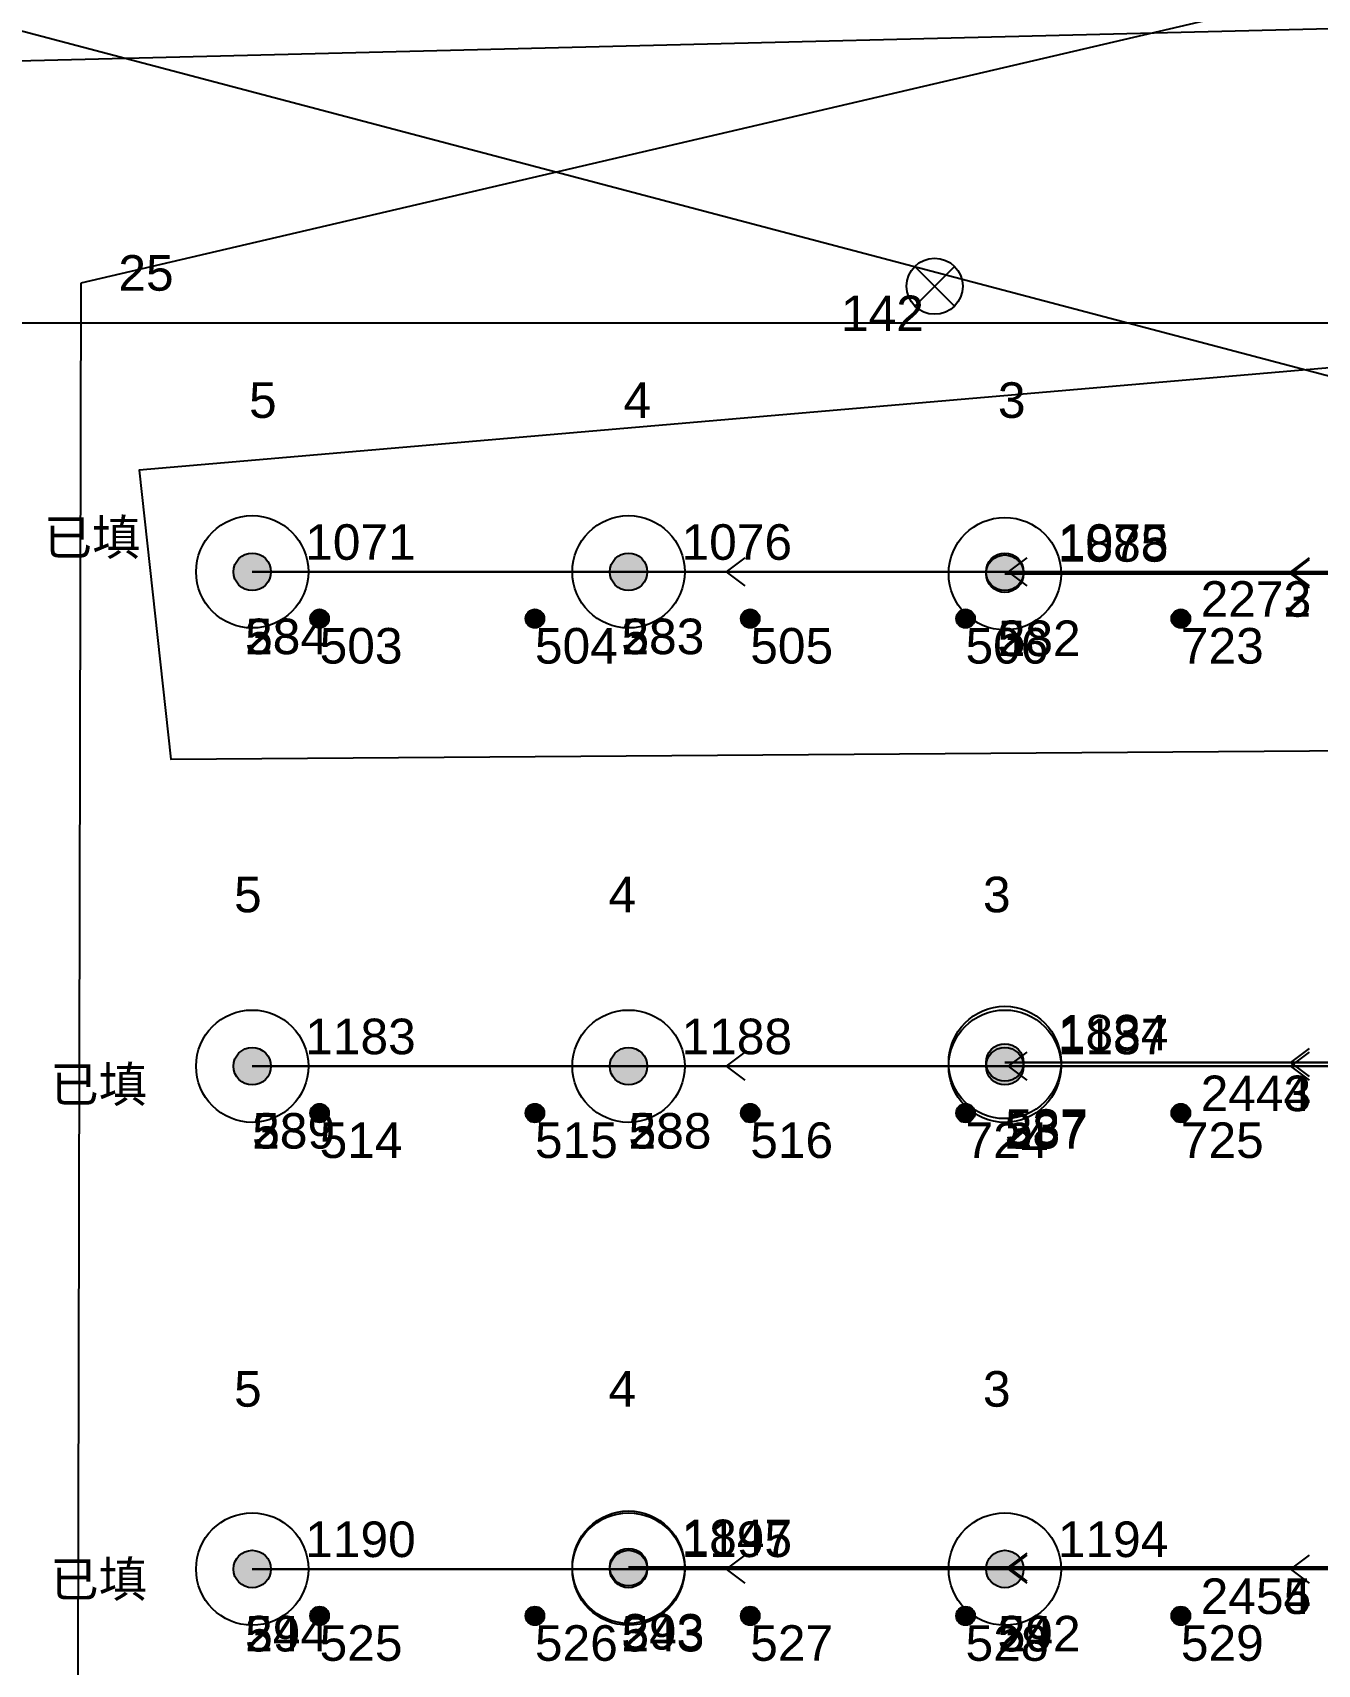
# Model space of a CAD drawing. Header units: millimetres. Extents: x 1508 to 209369, y 3688 to 146097.
# Drawn here: x 168414 to 175276, y 49094 to 57807 of the extents above; entities that cross this region are included whole.
import ezdxf

# ---------------------------------------------------------------- set-up
doc = ezdxf.new("R2010")
doc.units = ezdxf.units.MM
for name, color, linetype, true_color in [('Ndc8_Activity_DuiGao_Erceng', 1, 'Continuous', 0xff0000), ('Ndc8_Activity_DuiGao_ErcengID', 1, 'Continuous', 0xff0000), ('Ndc8_Activity_DuiGao_Sanceng', 1, 'Continuous', 0xff0000), ('Ndc8_Activity_DuiGao_SancengID', 1, 'Continuous', 0xff0000), ('Ndc8_Activity_DuiGao_Yiceng', 1, 'Continuous', 0xff0000), ('Ndc8_Activity_DuiGao_YicengID', 1, 'Continuous', 0xff0000), ('Ndc8_Cluster', 7, 'Continuous', 0x808000), ('Ndc8_ClusterID', 7, 'Continuous', 0x808000), ('Ndc8_IgnoreFalseLine', 1, 'Continuous', 0xff0000), ('Ndc8_Point', 7, 'Continuous', 0x000080), ('Ndc8_PointID', 7, 'Continuous', 0x000080), ('Ndc8_Reflector', 7, 'Continuous', 0x008000), ('Ndc8_ReflectorID', 7, 'Continuous', 0x008000), ('Ndc8_SD2_Bwd_LoadOperation', 5, 'Continuous', 0x0000ff), ('Ndc8_SD2_Bwd_LoadOperationID', 5, 'Continuous', 0x0000ff), ('Ndc8_SD2_Fwd_NoForkAutoAdjust', 5, 'Continuous', 0x0000ff), ('Ndc8_SD2_Fwd_NoForkAutoAdjustID', 5, 'Continuous', 0x0000ff), ('Ndc8_Spot', 1, 'Continuous', 0xff0000), ('Ndc8_SpotID', 1, 'Continuous', 0xff0000), ('Ndc8_Text', 7, 'Continuous', 0x000000)]:
    doc.layers.add(name, color=color, linetype=linetype, true_color=true_color)
doc.styles.add('Ndc8Style', font='arial.ttf', dxfattribs={"height": 0.2})

msp = doc.modelspace()

# ---------------------------------------------------------------- hatches: boundary and pattern name
at = {"layer": 'Ndc8_Point'}
h = msp.add_hatch(color=256, dxfattribs=at)
edge = h.paths.add_edge_path(flags=0)
edge.add_arc((169587, 54928), 100, 0, 360)
h = msp.add_hatch(color=256, dxfattribs=at)
edge = h.paths.add_edge_path(flags=0)
edge.add_arc((171597, 54928), 100, 0, 360)
h = msp.add_hatch(color=256, dxfattribs=at)
edge = h.paths.add_edge_path(flags=0)
edge.add_arc((173607, 54928), 100, 0, 360)
h = msp.add_hatch(color=256, dxfattribs=at)
edge = h.paths.add_edge_path(flags=0)
edge.add_arc((173607, 54918), 100, 0, 360)
h = msp.add_hatch(color=256, dxfattribs=at)
edge = h.paths.add_edge_path(flags=0)
edge.add_arc((169587, 52288), 100, 0, 360)
h = msp.add_hatch(color=256, dxfattribs=at)
edge = h.paths.add_edge_path(flags=0)
edge.add_arc((171597, 52288), 100, 0, 360)
h = msp.add_hatch(color=256, dxfattribs=at)
edge = h.paths.add_edge_path(flags=0)
edge.add_arc((173607, 52308), 100, 0, 360)
h = msp.add_hatch(color=256, dxfattribs=at)
edge = h.paths.add_edge_path(flags=0)
edge.add_arc((173607, 52288), 100, 0, 360)
h = msp.add_hatch(color=256, dxfattribs=at)
edge = h.paths.add_edge_path(flags=0)
edge.add_arc((169587, 49603), 100, 0, 360)
h = msp.add_hatch(color=256, dxfattribs=at)
edge = h.paths.add_edge_path(flags=0)
edge.add_arc((171597, 49613), 100, 0, 360)
h = msp.add_hatch(color=256, dxfattribs=at)
edge = h.paths.add_edge_path(flags=0)
edge.add_arc((171597, 49603), 100, 0, 360)
h = msp.add_hatch(color=256, dxfattribs=at)
edge = h.paths.add_edge_path(flags=0)
edge.add_arc((173607, 49603), 100, 0, 360)
at = {"layer": 'Ndc8_Spot'}
h = msp.add_hatch(color=256, dxfattribs=at)
edge = h.paths.add_edge_path(flags=0)
edge.add_arc((169947, 54678), 50, 0, 360)
h = msp.add_hatch(color=256, dxfattribs=at)
edge = h.paths.add_edge_path(flags=0)
edge.add_arc((171097, 54678), 50, 0, 360)
h = msp.add_hatch(color=256, dxfattribs=at)
edge = h.paths.add_edge_path(flags=0)
edge.add_arc((172247, 54678), 50, 0, 360)
h = msp.add_hatch(color=256, dxfattribs=at)
edge = h.paths.add_edge_path(flags=0)
edge.add_arc((173397, 54678), 50, 0, 360)
h = msp.add_hatch(color=256, dxfattribs=at)
edge = h.paths.add_edge_path(flags=0)
edge.add_arc((174547, 54678), 50, 0, 360)
h = msp.add_hatch(color=256, dxfattribs=at)
edge = h.paths.add_edge_path(flags=0)
edge.add_arc((169947, 52038), 50, 0, 360)
h = msp.add_hatch(color=256, dxfattribs=at)
edge = h.paths.add_edge_path(flags=0)
edge.add_arc((171097, 52038), 50, 0, 360)
h = msp.add_hatch(color=256, dxfattribs=at)
edge = h.paths.add_edge_path(flags=0)
edge.add_arc((172247, 52038), 50, 0, 360)
h = msp.add_hatch(color=256, dxfattribs=at)
edge = h.paths.add_edge_path(flags=0)
edge.add_arc((173397, 52038), 50, 0, 360)
h = msp.add_hatch(color=256, dxfattribs=at)
edge = h.paths.add_edge_path(flags=0)
edge.add_arc((174547, 52038), 50, 0, 360)
h = msp.add_hatch(color=256, dxfattribs=at)
edge = h.paths.add_edge_path(flags=0)
edge.add_arc((169947, 49353), 50, 0, 360)
h = msp.add_hatch(color=256, dxfattribs=at)
edge = h.paths.add_edge_path(flags=0)
edge.add_arc((171097, 49353), 50, 0, 360)
h = msp.add_hatch(color=256, dxfattribs=at)
edge = h.paths.add_edge_path(flags=0)
edge.add_arc((172247, 49353), 50, 0, 360)
h = msp.add_hatch(color=256, dxfattribs=at)
edge = h.paths.add_edge_path(flags=0)
edge.add_arc((173397, 49353), 50, 0, 360)
h = msp.add_hatch(color=256, dxfattribs=at)
edge = h.paths.add_edge_path(flags=0)
edge.add_arc((174547, 49353), 50, 0, 360)

# ---------------------------------------------------------------- linework, layer by layer
at = {"layer": 'Ndc8_Activity_DuiGao_Erceng'}
for centre in [(169587, 54928), (171597, 54928), (173607, 54918), (169587, 52288), (171597, 52288), (173607, 52288), (169587, 49603), (171597, 49613), (173607, 49603)]:
    msp.add_circle(centre, 300, dxfattribs=at)
at = {"layer": 'Ndc8_Activity_DuiGao_Sanceng'}
for centre in [(169587, 54928), (171597, 54928), (173607, 54918), (169587, 52288), (171597, 52288), (173607, 52308), (169587, 49603), (171597, 49603), (173607, 49603)]:
    msp.add_circle(centre, 300, dxfattribs=at)
at = {"layer": 'Ndc8_Activity_DuiGao_Yiceng'}
for centre in [(169587, 54928), (171597, 54928), (173607, 54918), (169587, 52288), (171597, 52288), (173607, 52288), (169587, 49603), (171597, 49603), (173607, 49603)]:
    msp.add_circle(centre, 300, dxfattribs=at)
at = {"layer": 'Ndc8_Cluster'}
for points in [[(161658, 73572), (168025, 73617), (168612, 61877), (167536, 58584), (178352, 58674), (178234, 57898), (167391, 57631), (158504, 57658), (156025, 56283), (154949, 53439), (154129, 53538), (154214, 56665), (158493, 58797), (163016, 59586), (162103, 66038)], [(168672, 56469), (168582, 15163), (184650, 15345), (183955, 57935), (181238, 59038), (177537, 58539)], [(177715, 58993), (176874, 56149), (168984, 55470), (169153, 53927), (178155, 53993), (179685, 52011), (180858, 51831), (182139, 51918), (182137, 54088), (182100, 58481)], [(167605, 58247), (167760, 57974), (177198, 55483), (177066, 15865), (183886, 15903), (183257, 58207), (177761, 58246)]]:
    msp.add_lwpolyline(points, close=True, dxfattribs=at)
at = {"layer": 'Ndc8_IgnoreFalseLine'}
msp.add_line((166615, 56258), (178174, 56258), dxfattribs=at)
at = {"layer": 'Ndc8_Point'}
for centre in [(169587, 54928), (171597, 54928), (173607, 54928), (173607, 54918), (169587, 52288), (171597, 52288), (173607, 52308), (173607, 52288), (169587, 49603), (171597, 49613), (171597, 49603), (173607, 49603)]:
    msp.add_circle(centre, 100, dxfattribs=at)
at = {"layer": 'Ndc8_Reflector'}
for p, q in [((173338, 56559), (173126, 56347)), ((173126, 56559), (173338, 56347))]:
    msp.add_line(p, q, dxfattribs=at)
msp.add_circle((173232, 56453), 150, dxfattribs=at)
at = {"layer": 'Ndc8_SD2_Bwd_LoadOperation'}
for points in [[(172220, 54853), (172120, 54928), (172220, 55003)], [(173727, 54853), (173627, 54928), (173727, 55003)], [(175235, 54853), (175135, 54928), (175235, 55003)], [(175235, 54843), (175135, 54918), (175235, 54993)], [(179718, 54928), (169587, 54928)], [(179718, 54928), (171597, 54928)], [(179718, 54928), (173607, 54928)], [(179718, 54918), (173607, 54918)], [(175235, 52233), (175135, 52308), (175235, 52383)], [(179718, 52288), (169587, 52288)], [(179718, 52288), (171597, 52288)], [(172220, 52213), (172120, 52288), (172220, 52363)], [(179718, 52308), (173607, 52308)], [(179718, 52288), (173607, 52288)], [(173727, 52213), (173627, 52288), (173727, 52363)], [(175235, 52213), (175135, 52288), (175235, 52363)], [(172220, 49528), (172120, 49603), (172220, 49678)], [(173727, 49538), (173627, 49613), (173727, 49688)], [(173727, 49528), (173627, 49603), (173727, 49678)], [(175235, 49528), (175135, 49603), (175235, 49678)], [(179718, 49603), (169587, 49603)], [(179718, 49613), (171597, 49613)], [(179718, 49603), (171597, 49603)], [(179718, 49603), (173607, 49603)]]:
    msp.add_lwpolyline(points, dxfattribs=at)
at = {"layer": 'Ndc8_SD2_Fwd_NoForkAutoAdjust'}
for points in [[(169587, 54928), (179718, 54928)], [(171597, 54928), (179718, 54928)], [(173607, 54928), (179718, 54928)], [(173607, 54918), (179718, 54918)], [(169587, 52288), (179718, 52288)], [(171597, 52288), (179718, 52288)], [(173607, 52308), (179718, 52308)], [(173607, 52288), (179718, 52288)], [(169587, 49603), (179718, 49603)], [(171597, 49613), (179718, 49613)], [(171597, 49603), (179718, 49603)], [(173607, 49603), (179718, 49603)]]:
    msp.add_lwpolyline(points, dxfattribs=at)
at = {"layer": 'Ndc8_Spot'}
for centre in [(169947, 54678), (171097, 54678), (172247, 54678), (173397, 54678), (174547, 54678), (169947, 52038), (171097, 52038), (172247, 52038), (173397, 52038), (174547, 52038), (169947, 49353), (171097, 49353), (172247, 49353), (173397, 49353), (174547, 49353)]:
    msp.add_circle(centre, 50, dxfattribs=at)

# ---------------------------------------------------------------- texts
at = {"layer": 'Ndc8_Activity_DuiGao_ErcengID', "style": 'Ndc8Style'}
for s, p in [('384', (169549, 54488)), ('383', (171559, 54488)), ('382', (173569, 54478)), ('389', (169587, 51848)), ('388', (171597, 51848)), ('387', (173607, 51848)), ('394', (169549, 49163)), ('393', (171559, 49173)), ('392', (173569, 49163))]:
    msp.add_text(s, height=190, dxfattribs=at).set_placement(p)
at = {"layer": 'Ndc8_Activity_DuiGao_SancengID', "style": 'Ndc8Style'}
for s, p in [('534', (169549, 54488)), ('533', (171559, 54488)), ('532', (173569, 54478)), ('539', (169587, 51848)), ('538', (171597, 51848)), ('537', (173607, 51868)), ('544', (169549, 49163)), ('543', (171559, 49163)), ('542', (173569, 49163))]:
    msp.add_text(s, height=190, dxfattribs=at).set_placement(p)
at = {"layer": 'Ndc8_Activity_DuiGao_YicengID', "style": 'Ndc8Style'}
for s, p in [('234', (169549, 54488)), ('233', (171559, 54488)), ('232', (173569, 54478)), ('239', (169587, 51848)), ('238', (171597, 51848)), ('237', (173607, 51848)), ('244', (169549, 49163)), ('243', (171559, 49163)), ('242', (173569, 49163))]:
    msp.add_text(s, height=190, dxfattribs=at).set_placement(p)
at = {"layer": 'Ndc8_ClusterID', "style": 'Ndc8Style'}
msp.add_text('25', height=190, dxfattribs=at).set_placement((168872, 56429))
at = {"layer": 'Ndc8_PointID', "style": 'Ndc8Style'}
for s, p in [('1071', (169870, 54992)), ('1076', (171880, 54992)), ('1075', (173890, 54992)), ('1888', (173890, 54982)), ('1183', (169870, 52352)), ('1188', (171880, 52352)), ('1834', (173890, 52372)), ('1187', (173890, 52352)), ('1190', (169870, 49667)), ('1847', (171880, 49677)), ('1195', (171880, 49667)), ('1194', (173890, 49667))]:
    msp.add_text(s, height=190, dxfattribs=at).set_placement(p)
at = {"layer": 'Ndc8_ReflectorID', "style": 'Ndc8Style'}
msp.add_text('142', height=190, dxfattribs=at).set_placement((172732, 56213))
at = {"layer": 'Ndc8_SD2_Bwd_LoadOperationID', "style": 'Ndc8Style'}
for s, p in [('2272', (174653, 54688)), ('2443', (174653, 52048)), ('2454', (174653, 49363))]:
    msp.add_text(s, height=190, dxfattribs=at).set_placement(p)
at = {"layer": 'Ndc8_SD2_Fwd_NoForkAutoAdjustID', "style": 'Ndc8Style'}
for s, p in [('2273', (174653, 54688)), ('2444', (174653, 52048)), ('2455', (174653, 49363))]:
    msp.add_text(s, height=190, dxfattribs=at).set_placement(p)
at = {"layer": 'Ndc8_SpotID', "style": 'Ndc8Style'}
for s, p in [('503', (169947, 54438)), ('504', (171097, 54438)), ('505', (172247, 54438)), ('506', (173397, 54438)), ('723', (174547, 54438)), ('514', (169947, 51798)), ('515', (171097, 51798)), ('516', (172247, 51798)), ('724', (173397, 51798)), ('725', (174547, 51798)), ('525', (169947, 49113)), ('526', (171097, 49113)), ('527', (172247, 49113)), ('528', (173397, 49113)), ('529', (174547, 49113))]:
    msp.add_text(s, height=190, dxfattribs=at).set_placement(p)
at = {"layer": 'Ndc8_Text', "char_height": 190, "attachment_point": 1, "style": 'Ndc8Style'}
for s, insert, width in [('5', (169570, 55940), 322), ('4', (171570, 55940), 322), ('3', (173570, 55940), 322), ('已填', (168473, 55207), 1288), ('5', (169490, 53300), 322), ('4', (171490, 53300), 322), ('3', (173490, 53300), 322), ('已填', (168508, 52286), 1288), ('5', (169490, 50660), 322), ('4', (171490, 50660), 322), ('3', (173490, 50660), 322), ('已填', (168508, 49644), 1288)]:
    msp.add_mtext(s, dxfattribs=dict(at, insert=insert, width=width))

doc.saveas('drawing.dxf')
